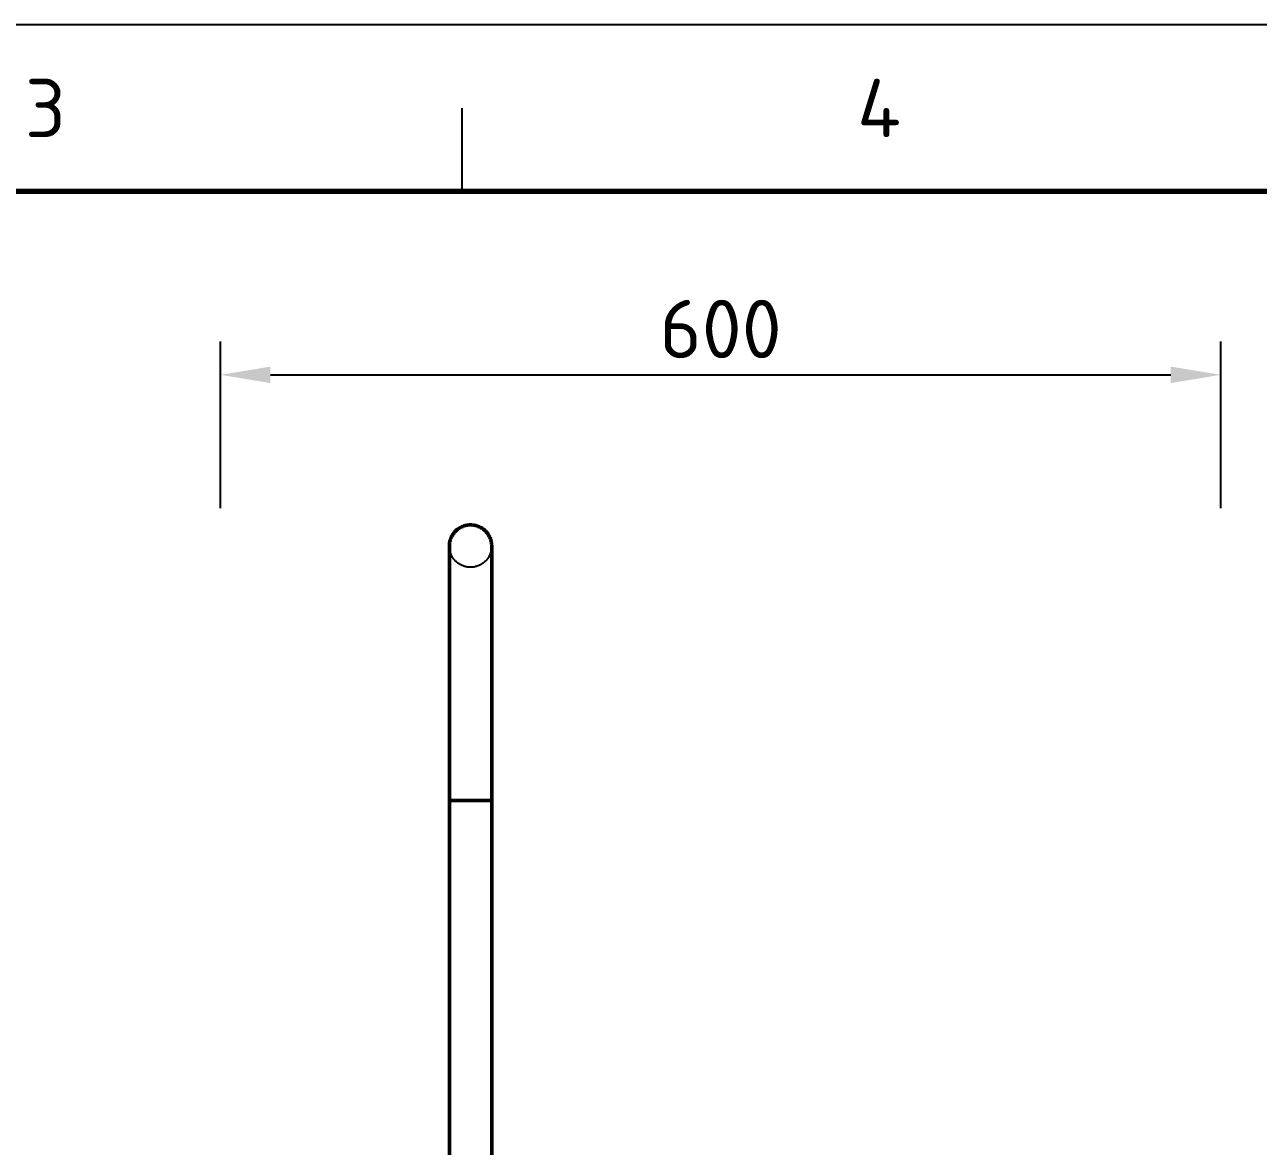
# Model space of a CAD drawing. Header units: millimetres. Extents: x 0 to 420, y 0 to 297.
# Drawn here: x 133.8 to 207.7, y 229.7 to 297 of the extents above; entities that cross this region are included whole.
import ezdxf
from ezdxf.enums import TextEntityAlignment as Align

# ---------------------------------------------------------------- set-up
doc = ezdxf.new("R2010")
doc.units = ezdxf.units.MM
doc.linetypes.add('ISO02-TRAZOS', pattern=[3.75, 3, -0.75])
for name, color, linetype, lineweight in [('01-VISIBLE', 7, 'CONTINUOUS', 50), ('02-OCULTA', 4, 'ISO02-TRAZOS', 25), ('04-COTA', 3, 'CONTINUOUS', 25), ('06-TEXTO', 7, 'CONTINUOUS', 25), ('07-RECUADRO', 7, 'CONTINUOUS', 70), ('08-FINA', 5, 'CONTINUOUS', 25)]:
    doc.layers.add(name, color=color, linetype=linetype, lineweight=lineweight)
doc.styles.add('ISO3098', font='isocpeur.ttf')
doc.dimstyles.new('FLAMA-ISO', dxfattribs={"dimtxt": 3.5, "dimasz": 3, "dimexe": 2, "dimexo": 1, "dimgap": 1, "dimtad": 1, "dimdec": 1, "dimtxsty": 'ISO3098', "dimcen": 2.5, "dimclrd": 3, "dimclre": 3, "dimclrt": 3, "dimazin": 3, "dimtfac": 1, "dimtmove": 0, "dimatfit": 3, "dimlwd": 25, "dimlwe": 25})

msp = doc.modelspace()

# ---------------------------------------------------------------- linework, layer by layer
at = {"layer": '01-VISIBLE'}
for p, q in [((159.23, 182.946), (159.23, 250.48)), ((161.77, 210.105), (161.77, 250.48))]:
    msp.add_line(p, q, dxfattribs=at)
for points in [[(161.77, 265.73), (161.769, 265.78), (161.766, 265.831), (161.761, 265.881), (161.754, 265.931), (161.745, 265.981), (161.734, 266.03), (161.721, 266.079), (161.706, 266.127), (161.689, 266.175), (161.671, 266.222), (161.65, 266.268), (161.628, 266.313), (161.604, 266.358), (161.578, 266.401), (161.55, 266.443), (161.521, 266.485), (161.49, 266.525), (161.458, 266.563), (161.424, 266.601), (161.389, 266.637), (161.352, 266.672), (161.314, 266.705), (161.274, 266.736), (161.234, 266.766), (161.192, 266.795), (161.149, 266.821), (161.105, 266.846), (161.06, 266.869), (161.015, 266.891), (160.968, 266.91), (160.921, 266.928), (160.873, 266.944), (160.824, 266.958), (160.775, 266.97), (160.726, 266.98), (160.676, 266.988), (160.626, 266.994), (160.575, 266.998), (160.525, 267), (160.474, 267), (160.424, 266.998), (160.374, 266.994), (160.323, 266.988), (160.274, 266.98), (160.224, 266.97), (160.175, 266.958), (160.126, 266.944), (160.079, 266.928), (160.031, 266.91), (159.985, 266.891), (159.939, 266.869), (159.894, 266.846), (159.85, 266.821), (159.807, 266.795), (159.765, 266.766), (159.725, 266.736), (159.685, 266.705), (159.647, 266.672), (159.611, 266.637), (159.575, 266.601), (159.541, 266.563), (159.509, 266.525), (159.478, 266.485), (159.449, 266.443), (159.421, 266.401), (159.396, 266.358), (159.372, 266.313), (159.349, 266.268), (159.329, 266.222), (159.31, 266.175), (159.293, 266.127), (159.279, 266.079), (159.266, 266.03), (159.255, 265.981), (159.246, 265.931), (159.239, 265.881), (159.234, 265.831), (159.231, 265.78), (159.23, 265.73)], [(159.23, 250.48), (159.23, 250.53), (159.23, 250.58), (159.23, 250.63), (159.23, 250.68), (159.23, 250.73), (159.23, 250.78), (159.23, 250.83), (159.23, 250.88), (159.23, 250.93), (159.23, 250.98), (159.23, 251.03), (159.23, 251.08), (159.23, 251.13), (159.23, 251.18), (159.23, 251.23), (159.23, 251.28), (159.23, 251.33), (159.23, 251.38), (159.23, 251.43), (159.23, 251.48), (159.23, 251.53), (159.23, 251.58), (159.23, 251.63), (159.23, 251.68), (159.23, 251.73), (159.23, 251.78), (159.23, 251.83), (159.23, 251.88), (159.23, 251.93), (159.23, 251.98), (159.23, 252.03), (159.23, 252.08), (159.23, 252.13), (159.23, 252.18), (159.23, 252.23), (159.23, 252.28), (159.23, 252.33), (159.23, 252.38), (159.23, 252.43), (159.23, 252.48), (159.23, 252.53), (159.23, 252.58), (159.23, 252.63), (159.23, 252.68), (159.23, 252.73), (159.23, 252.78), (159.23, 252.83), (159.23, 252.88), (159.23, 252.93), (159.23, 252.98), (159.23, 253.03), (159.23, 253.08), (159.23, 253.13), (159.23, 253.18), (159.23, 253.23), (159.23, 253.28), (159.23, 253.33), (159.23, 253.38), (159.23, 253.43), (159.23, 253.48), (159.23, 253.53), (159.23, 253.58), (159.23, 253.63), (159.23, 253.68), (159.23, 253.73), (159.23, 253.78), (159.23, 253.83), (159.23, 253.88), (159.23, 253.93), (159.23, 253.98), (159.23, 254.03), (159.23, 254.08), (159.23, 254.13), (159.23, 254.18), (159.23, 254.23), (159.23, 254.28), (159.23, 254.33), (159.23, 254.38), (159.23, 254.43), (159.23, 254.48), (159.23, 254.53), (159.23, 254.58), (159.23, 254.63), (159.23, 254.68), (159.23, 254.73), (159.23, 254.78), (159.23, 254.83), (159.23, 254.88), (159.23, 254.93), (159.23, 254.98), (159.23, 255.03), (159.23, 255.08), (159.23, 255.13), (159.23, 255.18), (159.23, 255.23), (159.23, 255.28), (159.23, 255.33), (159.23, 255.38), (159.23, 255.43), (159.23, 255.48), (159.23, 255.53), (159.23, 255.58), (159.23, 255.63), (159.23, 255.68), (159.23, 255.73), (159.23, 255.78), (159.23, 255.83), (159.23, 255.88), (159.23, 255.93), (159.23, 255.98), (159.23, 256.03), (159.23, 256.08), (159.23, 256.13), (159.23, 256.18), (159.23, 256.23), (159.23, 256.28), (159.23, 256.33), (159.23, 256.38), (159.23, 256.43), (159.23, 256.48), (159.23, 256.53), (159.23, 256.58), (159.23, 256.63), (159.23, 256.68), (159.23, 256.73), (159.23, 256.78), (159.23, 256.83), (159.23, 256.88), (159.23, 256.93), (159.23, 256.98), (159.23, 257.03), (159.23, 257.08), (159.23, 257.13), (159.23, 257.18), (159.23, 257.23), (159.23, 257.28), (159.23, 257.33), (159.23, 257.38), (159.23, 257.43), (159.23, 257.48), (159.23, 257.53), (159.23, 257.58), (159.23, 257.63), (159.23, 257.68), (159.23, 257.73), (159.23, 257.78), (159.23, 257.83), (159.23, 257.88), (159.23, 257.93), (159.23, 257.98), (159.23, 258.03), (159.23, 258.08), (159.23, 258.13), (159.23, 258.18), (159.23, 258.23), (159.23, 258.28), (159.23, 258.33), (159.23, 258.38), (159.23, 258.43), (159.23, 258.48), (159.23, 258.53), (159.23, 258.58), (159.23, 258.63), (159.23, 258.68), (159.23, 258.73), (159.23, 258.78), (159.23, 258.83), (159.23, 258.88), (159.23, 258.93), (159.23, 258.98), (159.23, 259.03), (159.23, 259.08), (159.23, 259.13), (159.23, 259.18), (159.23, 259.23), (159.23, 259.28), (159.23, 259.33), (159.23, 259.38), (159.23, 259.43), (159.23, 259.48), (159.23, 259.53), (159.23, 259.58), (159.23, 259.63), (159.23, 259.68), (159.23, 259.73), (159.23, 259.78), (159.23, 259.83), (159.23, 259.88), (159.23, 259.93), (159.23, 259.98), (159.23, 260.03), (159.23, 260.08), (159.23, 260.13), (159.23, 260.18), (159.23, 260.23), (159.23, 260.28), (159.23, 260.33), (159.23, 260.38), (159.23, 260.43), (159.23, 260.48), (159.23, 260.53), (159.23, 260.58), (159.23, 260.63), (159.23, 260.68), (159.23, 260.73), (159.23, 260.78), (159.23, 260.83), (159.23, 260.88), (159.23, 260.93), (159.23, 260.98), (159.23, 261.03), (159.23, 261.08), (159.23, 261.13), (159.23, 261.18), (159.23, 261.23), (159.23, 261.28), (159.23, 261.33), (159.23, 261.38), (159.23, 261.43), (159.23, 261.48), (159.23, 261.53), (159.23, 261.58), (159.23, 261.63), (159.23, 261.68), (159.23, 261.73), (159.23, 261.78), (159.23, 261.83), (159.23, 261.88), (159.23, 261.93), (159.23, 261.98), (159.23, 262.03), (159.23, 262.08), (159.23, 262.13), (159.23, 262.18), (159.23, 262.23), (159.23, 262.28), (159.23, 262.33), (159.23, 262.38), (159.23, 262.43), (159.23, 262.48), (159.23, 262.53), (159.23, 262.58), (159.23, 262.63), (159.23, 262.68), (159.23, 262.73), (159.23, 262.78), (159.23, 262.83), (159.23, 262.88), (159.23, 262.93), (159.23, 262.98), (159.23, 263.03), (159.23, 263.08), (159.23, 263.13), (159.23, 263.18), (159.23, 263.23), (159.23, 263.28), (159.23, 263.33), (159.23, 263.38), (159.23, 263.43), (159.23, 263.48), (159.23, 263.53), (159.23, 263.58), (159.23, 263.63), (159.23, 263.68), (159.23, 263.73), (159.23, 263.78), (159.23, 263.83), (159.23, 263.88), (159.23, 263.93), (159.23, 263.98), (159.23, 264.03), (159.23, 264.08), (159.23, 264.13), (159.23, 264.18), (159.23, 264.23), (159.23, 264.28), (159.23, 264.33), (159.23, 264.38), (159.23, 264.43), (159.23, 264.48), (159.23, 264.53), (159.23, 264.58), (159.23, 264.63), (159.23, 264.68), (159.23, 264.73), (159.23, 264.78), (159.23, 264.83), (159.23, 264.88), (159.23, 264.93), (159.23, 264.98), (159.23, 265.03), (159.23, 265.08), (159.23, 265.13), (159.23, 265.18), (159.23, 265.23), (159.23, 265.28), (159.23, 265.33), (159.23, 265.38), (159.23, 265.43), (159.23, 265.48), (159.23, 265.53), (159.23, 265.58), (159.23, 265.63), (159.23, 265.68), (159.23, 265.73)], [(161.77, 250.48), (161.77, 250.53), (161.77, 250.58), (161.77, 250.63), (161.77, 250.68), (161.77, 250.73), (161.77, 250.78), (161.77, 250.83), (161.77, 250.88), (161.77, 250.93), (161.77, 250.98), (161.77, 251.03), (161.77, 251.08), (161.77, 251.13), (161.77, 251.18), (161.77, 251.23), (161.77, 251.28), (161.77, 251.33), (161.77, 251.38), (161.77, 251.43), (161.77, 251.48), (161.77, 251.53), (161.77, 251.58), (161.77, 251.63), (161.77, 251.68), (161.77, 251.73), (161.77, 251.78), (161.77, 251.83), (161.77, 251.88), (161.77, 251.93), (161.77, 251.98), (161.77, 252.03), (161.77, 252.08), (161.77, 252.13), (161.77, 252.18), (161.77, 252.23), (161.77, 252.28), (161.77, 252.33), (161.77, 252.38), (161.77, 252.43), (161.77, 252.48), (161.77, 252.53), (161.77, 252.58), (161.77, 252.63), (161.77, 252.68), (161.77, 252.73), (161.77, 252.78), (161.77, 252.83), (161.77, 252.88), (161.77, 252.93), (161.77, 252.98), (161.77, 253.03), (161.77, 253.08), (161.77, 253.13), (161.77, 253.18), (161.77, 253.23), (161.77, 253.28), (161.77, 253.33), (161.77, 253.38), (161.77, 253.43), (161.77, 253.48), (161.77, 253.53), (161.77, 253.58), (161.77, 253.63), (161.77, 253.68), (161.77, 253.73), (161.77, 253.78), (161.77, 253.83), (161.77, 253.88), (161.77, 253.93), (161.77, 253.98), (161.77, 254.03), (161.77, 254.08), (161.77, 254.13), (161.77, 254.18), (161.77, 254.23), (161.77, 254.28), (161.77, 254.33), (161.77, 254.38), (161.77, 254.43), (161.77, 254.48), (161.77, 254.53), (161.77, 254.58), (161.77, 254.63), (161.77, 254.68), (161.77, 254.73), (161.77, 254.78), (161.77, 254.83), (161.77, 254.88), (161.77, 254.93), (161.77, 254.98), (161.77, 255.03), (161.77, 255.08), (161.77, 255.13), (161.77, 255.18), (161.77, 255.23), (161.77, 255.28), (161.77, 255.33), (161.77, 255.38), (161.77, 255.43), (161.77, 255.48), (161.77, 255.53), (161.77, 255.58), (161.77, 255.63), (161.77, 255.68), (161.77, 255.73), (161.77, 255.78), (161.77, 255.83), (161.77, 255.88), (161.77, 255.93), (161.77, 255.98), (161.77, 256.03), (161.77, 256.08), (161.77, 256.13), (161.77, 256.18), (161.77, 256.23), (161.77, 256.28), (161.77, 256.33), (161.77, 256.38), (161.77, 256.43), (161.77, 256.48), (161.77, 256.53), (161.77, 256.58), (161.77, 256.63), (161.77, 256.68), (161.77, 256.73), (161.77, 256.78), (161.77, 256.83), (161.77, 256.88), (161.77, 256.93), (161.77, 256.98), (161.77, 257.03), (161.77, 257.08), (161.77, 257.13), (161.77, 257.18), (161.77, 257.23), (161.77, 257.28), (161.77, 257.33), (161.77, 257.38), (161.77, 257.43), (161.77, 257.48), (161.77, 257.53), (161.77, 257.58), (161.77, 257.63), (161.77, 257.68), (161.77, 257.73), (161.77, 257.78), (161.77, 257.83), (161.77, 257.88), (161.77, 257.93), (161.77, 257.98), (161.77, 258.03), (161.77, 258.08), (161.77, 258.13), (161.77, 258.18), (161.77, 258.23), (161.77, 258.28), (161.77, 258.33), (161.77, 258.38), (161.77, 258.43), (161.77, 258.48), (161.77, 258.53), (161.77, 258.58), (161.77, 258.63), (161.77, 258.68), (161.77, 258.73), (161.77, 258.78), (161.77, 258.83), (161.77, 258.88), (161.77, 258.93), (161.77, 258.98), (161.77, 259.03), (161.77, 259.08), (161.77, 259.13), (161.77, 259.18), (161.77, 259.23), (161.77, 259.28), (161.77, 259.33), (161.77, 259.38), (161.77, 259.43), (161.77, 259.48), (161.77, 259.53), (161.77, 259.58), (161.77, 259.63), (161.77, 259.68), (161.77, 259.73), (161.77, 259.78), (161.77, 259.83), (161.77, 259.88), (161.77, 259.93), (161.77, 259.98), (161.77, 260.03), (161.77, 260.08), (161.77, 260.13), (161.77, 260.18), (161.77, 260.23), (161.77, 260.28), (161.77, 260.33), (161.77, 260.38), (161.77, 260.43), (161.77, 260.48), (161.77, 260.53), (161.77, 260.58), (161.77, 260.63), (161.77, 260.68), (161.77, 260.73), (161.77, 260.78), (161.77, 260.83), (161.77, 260.88), (161.77, 260.93), (161.77, 260.98), (161.77, 261.03), (161.77, 261.08), (161.77, 261.13), (161.77, 261.18), (161.77, 261.23), (161.77, 261.28), (161.77, 261.33), (161.77, 261.38), (161.77, 261.43), (161.77, 261.48), (161.77, 261.53), (161.77, 261.58), (161.77, 261.63), (161.77, 261.68), (161.77, 261.73), (161.77, 261.78), (161.77, 261.83), (161.77, 261.88), (161.77, 261.93), (161.77, 261.98), (161.77, 262.03), (161.77, 262.08), (161.77, 262.13), (161.77, 262.18), (161.77, 262.23), (161.77, 262.28), (161.77, 262.33), (161.77, 262.38), (161.77, 262.43), (161.77, 262.48), (161.77, 262.53), (161.77, 262.58), (161.77, 262.63), (161.77, 262.68), (161.77, 262.73), (161.77, 262.78), (161.77, 262.83), (161.77, 262.88), (161.77, 262.93), (161.77, 262.98), (161.77, 263.03), (161.77, 263.08), (161.77, 263.13), (161.77, 263.18), (161.77, 263.23), (161.77, 263.28), (161.77, 263.33), (161.77, 263.38), (161.77, 263.43), (161.77, 263.48), (161.77, 263.53), (161.77, 263.58), (161.77, 263.63), (161.77, 263.68), (161.77, 263.73), (161.77, 263.78), (161.77, 263.83), (161.77, 263.88), (161.77, 263.93), (161.77, 263.98), (161.77, 264.03), (161.77, 264.08), (161.77, 264.13), (161.77, 264.18), (161.77, 264.23), (161.77, 264.28), (161.77, 264.33), (161.77, 264.38), (161.77, 264.43), (161.77, 264.48), (161.77, 264.53), (161.77, 264.58), (161.77, 264.63), (161.77, 264.68), (161.77, 264.73), (161.77, 264.78), (161.77, 264.83), (161.77, 264.88), (161.77, 264.93), (161.77, 264.98), (161.77, 265.03), (161.77, 265.08), (161.77, 265.13), (161.77, 265.18), (161.77, 265.23), (161.77, 265.28), (161.77, 265.33), (161.77, 265.38), (161.77, 265.43), (161.77, 265.48), (161.77, 265.53), (161.77, 265.58), (161.77, 265.63), (161.77, 265.68), (161.77, 265.73)], [(159.23, 250.48), (159.28, 250.48), (159.331, 250.48), (159.382, 250.48), (159.433, 250.48), (159.484, 250.48), (159.534, 250.48), (159.585, 250.48), (159.636, 250.48), (159.687, 250.48), (159.738, 250.48), (159.788, 250.48), (159.839, 250.48), (159.89, 250.48), (159.941, 250.48), (159.992, 250.48), (160.042, 250.48), (160.093, 250.48), (160.144, 250.48), (160.195, 250.48), (160.246, 250.48), (160.296, 250.48), (160.347, 250.48), (160.398, 250.48), (160.449, 250.48), (160.5, 250.48), (160.55, 250.48), (160.601, 250.48), (160.652, 250.48), (160.703, 250.48), (160.754, 250.48), (160.804, 250.48), (160.855, 250.48), (160.906, 250.48), (160.957, 250.48), (161.008, 250.48), (161.058, 250.48), (161.109, 250.48), (161.16, 250.48), (161.211, 250.48), (161.262, 250.48), (161.312, 250.48), (161.363, 250.48), (161.414, 250.48), (161.465, 250.48), (161.516, 250.48), (161.566, 250.48), (161.617, 250.48), (161.668, 250.48), (161.719, 250.48), (161.77, 250.48)]]:
    msp.add_lwpolyline(points, dxfattribs=at)
at = {"layer": '02-OCULTA'}
for p, q in [((159.23, 171), (159.23, 250.48)), ((161.77, 171), (161.77, 250.48))]:
    msp.add_line(p, q, dxfattribs=at)
for points in [[(160.5, 264.46), (160.449, 264.461), (160.397, 264.464), (160.347, 264.469), (160.296, 264.476), (160.246, 264.486), (160.196, 264.497), (160.146, 264.51), (160.097, 264.525), (160.049, 264.543), (160.002, 264.562), (159.955, 264.583), (159.909, 264.605), (159.865, 264.63), (159.821, 264.657), (159.778, 264.685), (159.737, 264.715), (159.696, 264.746), (159.658, 264.779), (159.62, 264.814), (159.584, 264.85), (159.549, 264.888), (159.516, 264.927), (159.484, 264.967), (159.454, 265.009), (159.426, 265.051), (159.4, 265.095), (159.375, 265.14), (159.352, 265.186), (159.331, 265.232), (159.312, 265.28), (159.295, 265.328), (159.28, 265.377), (159.267, 265.426), (159.255, 265.476), (159.246, 265.526), (159.239, 265.577), (159.234, 265.628), (159.231, 265.679), (159.23, 265.73)], [(159.23, 250.48), (159.23, 250.53), (159.23, 250.58), (159.23, 250.63), (159.23, 250.68), (159.23, 250.73), (159.23, 250.78), (159.23, 250.83), (159.23, 250.88), (159.23, 250.93), (159.23, 250.98), (159.23, 251.03), (159.23, 251.08), (159.23, 251.13), (159.23, 251.18), (159.23, 251.23), (159.23, 251.28), (159.23, 251.33), (159.23, 251.38), (159.23, 251.43), (159.23, 251.48), (159.23, 251.53), (159.23, 251.58), (159.23, 251.63), (159.23, 251.68), (159.23, 251.73), (159.23, 251.78), (159.23, 251.83), (159.23, 251.88), (159.23, 251.93), (159.23, 251.98), (159.23, 252.03), (159.23, 252.08), (159.23, 252.13), (159.23, 252.18), (159.23, 252.23), (159.23, 252.28), (159.23, 252.33), (159.23, 252.38), (159.23, 252.43), (159.23, 252.48), (159.23, 252.53), (159.23, 252.58), (159.23, 252.63), (159.23, 252.68), (159.23, 252.73), (159.23, 252.78), (159.23, 252.83), (159.23, 252.88), (159.23, 252.93), (159.23, 252.98), (159.23, 253.03), (159.23, 253.08), (159.23, 253.13), (159.23, 253.18), (159.23, 253.23), (159.23, 253.28), (159.23, 253.33), (159.23, 253.38), (159.23, 253.43), (159.23, 253.48), (159.23, 253.53), (159.23, 253.58), (159.23, 253.63), (159.23, 253.68), (159.23, 253.73), (159.23, 253.78), (159.23, 253.83), (159.23, 253.88), (159.23, 253.93), (159.23, 253.98), (159.23, 254.03), (159.23, 254.08), (159.23, 254.13), (159.23, 254.18), (159.23, 254.23), (159.23, 254.28), (159.23, 254.33), (159.23, 254.38), (159.23, 254.43), (159.23, 254.48), (159.23, 254.53), (159.23, 254.58), (159.23, 254.63), (159.23, 254.68), (159.23, 254.73), (159.23, 254.78), (159.23, 254.83), (159.23, 254.88), (159.23, 254.93), (159.23, 254.98), (159.23, 255.03), (159.23, 255.08), (159.23, 255.13), (159.23, 255.18), (159.23, 255.23), (159.23, 255.28), (159.23, 255.33), (159.23, 255.38), (159.23, 255.43), (159.23, 255.48), (159.23, 255.53), (159.23, 255.58), (159.23, 255.63), (159.23, 255.68), (159.23, 255.73), (159.23, 255.78), (159.23, 255.83), (159.23, 255.88), (159.23, 255.93), (159.23, 255.98), (159.23, 256.03), (159.23, 256.08), (159.23, 256.13), (159.23, 256.18), (159.23, 256.23), (159.23, 256.28), (159.23, 256.33), (159.23, 256.38), (159.23, 256.43), (159.23, 256.48), (159.23, 256.53), (159.23, 256.58), (159.23, 256.63), (159.23, 256.68), (159.23, 256.73), (159.23, 256.78), (159.23, 256.83), (159.23, 256.88), (159.23, 256.93), (159.23, 256.98), (159.23, 257.03), (159.23, 257.08), (159.23, 257.13), (159.23, 257.18), (159.23, 257.23), (159.23, 257.28), (159.23, 257.33), (159.23, 257.38), (159.23, 257.43), (159.23, 257.48), (159.23, 257.53), (159.23, 257.58), (159.23, 257.63), (159.23, 257.68), (159.23, 257.73), (159.23, 257.78), (159.23, 257.83), (159.23, 257.88), (159.23, 257.93), (159.23, 257.98), (159.23, 258.03), (159.23, 258.08), (159.23, 258.13), (159.23, 258.18), (159.23, 258.23), (159.23, 258.28), (159.23, 258.33), (159.23, 258.38), (159.23, 258.43), (159.23, 258.48), (159.23, 258.53), (159.23, 258.58), (159.23, 258.63), (159.23, 258.68), (159.23, 258.73), (159.23, 258.78), (159.23, 258.83), (159.23, 258.88), (159.23, 258.93), (159.23, 258.98), (159.23, 259.03), (159.23, 259.08), (159.23, 259.13), (159.23, 259.18), (159.23, 259.23), (159.23, 259.28), (159.23, 259.33), (159.23, 259.38), (159.23, 259.43), (159.23, 259.48), (159.23, 259.53), (159.23, 259.58), (159.23, 259.63), (159.23, 259.68), (159.23, 259.73), (159.23, 259.78), (159.23, 259.83), (159.23, 259.88), (159.23, 259.93), (159.23, 259.98), (159.23, 260.03), (159.23, 260.08), (159.23, 260.13), (159.23, 260.18), (159.23, 260.23), (159.23, 260.28), (159.23, 260.33), (159.23, 260.38), (159.23, 260.43), (159.23, 260.48), (159.23, 260.53), (159.23, 260.58), (159.23, 260.63), (159.23, 260.68), (159.23, 260.73), (159.23, 260.78), (159.23, 260.83), (159.23, 260.88), (159.23, 260.93), (159.23, 260.98), (159.23, 261.03), (159.23, 261.08), (159.23, 261.13), (159.23, 261.18), (159.23, 261.23), (159.23, 261.28), (159.23, 261.33), (159.23, 261.38), (159.23, 261.43), (159.23, 261.48), (159.23, 261.53), (159.23, 261.58), (159.23, 261.63), (159.23, 261.68), (159.23, 261.73), (159.23, 261.78), (159.23, 261.83), (159.23, 261.88), (159.23, 261.93), (159.23, 261.98), (159.23, 262.03), (159.23, 262.08), (159.23, 262.13), (159.23, 262.18), (159.23, 262.23), (159.23, 262.28), (159.23, 262.33), (159.23, 262.38), (159.23, 262.43), (159.23, 262.48), (159.23, 262.53), (159.23, 262.58), (159.23, 262.63), (159.23, 262.68), (159.23, 262.73), (159.23, 262.78), (159.23, 262.83), (159.23, 262.88), (159.23, 262.93), (159.23, 262.98), (159.23, 263.03), (159.23, 263.08), (159.23, 263.13), (159.23, 263.18), (159.23, 263.23), (159.23, 263.28), (159.23, 263.33), (159.23, 263.38), (159.23, 263.43), (159.23, 263.48), (159.23, 263.53), (159.23, 263.58), (159.23, 263.63), (159.23, 263.68), (159.23, 263.73), (159.23, 263.78), (159.23, 263.83), (159.23, 263.88), (159.23, 263.93), (159.23, 263.98), (159.23, 264.03), (159.23, 264.08), (159.23, 264.13), (159.23, 264.18), (159.23, 264.23), (159.23, 264.28), (159.23, 264.33), (159.23, 264.38), (159.23, 264.43), (159.23, 264.48), (159.23, 264.53), (159.23, 264.58), (159.23, 264.63), (159.23, 264.68), (159.23, 264.73), (159.23, 264.78), (159.23, 264.83), (159.23, 264.88), (159.23, 264.93), (159.23, 264.98), (159.23, 265.03), (159.23, 265.08), (159.23, 265.13), (159.23, 265.18), (159.23, 265.23), (159.23, 265.28), (159.23, 265.33), (159.23, 265.38), (159.23, 265.43), (159.23, 265.48), (159.23, 265.53), (159.23, 265.58), (159.23, 265.63), (159.23, 265.68), (159.23, 265.73)], [(161.77, 265.73), (161.769, 265.679), (161.766, 265.628), (161.76, 265.577), (161.753, 265.526), (161.744, 265.476), (161.733, 265.426), (161.72, 265.377), (161.704, 265.328), (161.687, 265.28), (161.668, 265.232), (161.647, 265.186), (161.624, 265.14), (161.6, 265.095), (161.573, 265.051), (161.545, 265.009), (161.515, 264.967), (161.483, 264.927), (161.45, 264.888), (161.416, 264.85), (161.379, 264.814), (161.342, 264.779), (161.303, 264.746), (161.263, 264.715), (161.221, 264.685), (161.178, 264.657), (161.135, 264.63), (161.09, 264.605), (161.044, 264.583), (160.997, 264.562), (160.95, 264.543), (160.902, 264.525), (160.853, 264.51), (160.804, 264.497), (160.754, 264.486), (160.703, 264.476), (160.653, 264.469), (160.602, 264.464), (160.551, 264.461), (160.5, 264.46)], [(161.77, 250.48), (161.77, 250.53), (161.77, 250.58), (161.77, 250.63), (161.77, 250.68), (161.77, 250.73), (161.77, 250.78), (161.77, 250.83), (161.77, 250.88), (161.77, 250.93), (161.77, 250.98), (161.77, 251.03), (161.77, 251.08), (161.77, 251.13), (161.77, 251.18), (161.77, 251.23), (161.77, 251.28), (161.77, 251.33), (161.77, 251.38), (161.77, 251.43), (161.77, 251.48), (161.77, 251.53), (161.77, 251.58), (161.77, 251.63), (161.77, 251.68), (161.77, 251.73), (161.77, 251.78), (161.77, 251.83), (161.77, 251.88), (161.77, 251.93), (161.77, 251.98), (161.77, 252.03), (161.77, 252.08), (161.77, 252.13), (161.77, 252.18), (161.77, 252.23), (161.77, 252.28), (161.77, 252.33), (161.77, 252.38), (161.77, 252.43), (161.77, 252.48), (161.77, 252.53), (161.77, 252.58), (161.77, 252.63), (161.77, 252.68), (161.77, 252.73), (161.77, 252.78), (161.77, 252.83), (161.77, 252.88), (161.77, 252.93), (161.77, 252.98), (161.77, 253.03), (161.77, 253.08), (161.77, 253.13), (161.77, 253.18), (161.77, 253.23), (161.77, 253.28), (161.77, 253.33), (161.77, 253.38), (161.77, 253.43), (161.77, 253.48), (161.77, 253.53), (161.77, 253.58), (161.77, 253.63), (161.77, 253.68), (161.77, 253.73), (161.77, 253.78), (161.77, 253.83), (161.77, 253.88), (161.77, 253.93), (161.77, 253.98), (161.77, 254.03), (161.77, 254.08), (161.77, 254.13), (161.77, 254.18), (161.77, 254.23), (161.77, 254.28), (161.77, 254.33), (161.77, 254.38), (161.77, 254.43), (161.77, 254.48), (161.77, 254.53), (161.77, 254.58), (161.77, 254.63), (161.77, 254.68), (161.77, 254.73), (161.77, 254.78), (161.77, 254.83), (161.77, 254.88), (161.77, 254.93), (161.77, 254.98), (161.77, 255.03), (161.77, 255.08), (161.77, 255.13), (161.77, 255.18), (161.77, 255.23), (161.77, 255.28), (161.77, 255.33), (161.77, 255.38), (161.77, 255.43), (161.77, 255.48), (161.77, 255.53), (161.77, 255.58), (161.77, 255.63), (161.77, 255.68), (161.77, 255.73), (161.77, 255.78), (161.77, 255.83), (161.77, 255.88), (161.77, 255.93), (161.77, 255.98), (161.77, 256.03), (161.77, 256.08), (161.77, 256.13), (161.77, 256.18), (161.77, 256.23), (161.77, 256.28), (161.77, 256.33), (161.77, 256.38), (161.77, 256.43), (161.77, 256.48), (161.77, 256.53), (161.77, 256.58), (161.77, 256.63), (161.77, 256.68), (161.77, 256.73), (161.77, 256.78), (161.77, 256.83), (161.77, 256.88), (161.77, 256.93), (161.77, 256.98), (161.77, 257.03), (161.77, 257.08), (161.77, 257.13), (161.77, 257.18), (161.77, 257.23), (161.77, 257.28), (161.77, 257.33), (161.77, 257.38), (161.77, 257.43), (161.77, 257.48), (161.77, 257.53), (161.77, 257.58), (161.77, 257.63), (161.77, 257.68), (161.77, 257.73), (161.77, 257.78), (161.77, 257.83), (161.77, 257.88), (161.77, 257.93), (161.77, 257.98), (161.77, 258.03), (161.77, 258.08), (161.77, 258.13), (161.77, 258.18), (161.77, 258.23), (161.77, 258.28), (161.77, 258.33), (161.77, 258.38), (161.77, 258.43), (161.77, 258.48), (161.77, 258.53), (161.77, 258.58), (161.77, 258.63), (161.77, 258.68), (161.77, 258.73), (161.77, 258.78), (161.77, 258.83), (161.77, 258.88), (161.77, 258.93), (161.77, 258.98), (161.77, 259.03), (161.77, 259.08), (161.77, 259.13), (161.77, 259.18), (161.77, 259.23), (161.77, 259.28), (161.77, 259.33), (161.77, 259.38), (161.77, 259.43), (161.77, 259.48), (161.77, 259.53), (161.77, 259.58), (161.77, 259.63), (161.77, 259.68), (161.77, 259.73), (161.77, 259.78), (161.77, 259.83), (161.77, 259.88), (161.77, 259.93), (161.77, 259.98), (161.77, 260.03), (161.77, 260.08), (161.77, 260.13), (161.77, 260.18), (161.77, 260.23), (161.77, 260.28), (161.77, 260.33), (161.77, 260.38), (161.77, 260.43), (161.77, 260.48), (161.77, 260.53), (161.77, 260.58), (161.77, 260.63), (161.77, 260.68), (161.77, 260.73), (161.77, 260.78), (161.77, 260.83), (161.77, 260.88), (161.77, 260.93), (161.77, 260.98), (161.77, 261.03), (161.77, 261.08), (161.77, 261.13), (161.77, 261.18), (161.77, 261.23), (161.77, 261.28), (161.77, 261.33), (161.77, 261.38), (161.77, 261.43), (161.77, 261.48), (161.77, 261.53), (161.77, 261.58), (161.77, 261.63), (161.77, 261.68), (161.77, 261.73), (161.77, 261.78), (161.77, 261.83), (161.77, 261.88), (161.77, 261.93), (161.77, 261.98), (161.77, 262.03), (161.77, 262.08), (161.77, 262.13), (161.77, 262.18), (161.77, 262.23), (161.77, 262.28), (161.77, 262.33), (161.77, 262.38), (161.77, 262.43), (161.77, 262.48), (161.77, 262.53), (161.77, 262.58), (161.77, 262.63), (161.77, 262.68), (161.77, 262.73), (161.77, 262.78), (161.77, 262.83), (161.77, 262.88), (161.77, 262.93), (161.77, 262.98), (161.77, 263.03), (161.77, 263.08), (161.77, 263.13), (161.77, 263.18), (161.77, 263.23), (161.77, 263.28), (161.77, 263.33), (161.77, 263.38), (161.77, 263.43), (161.77, 263.48), (161.77, 263.53), (161.77, 263.58), (161.77, 263.63), (161.77, 263.68), (161.77, 263.73), (161.77, 263.78), (161.77, 263.83), (161.77, 263.88), (161.77, 263.93), (161.77, 263.98), (161.77, 264.03), (161.77, 264.08), (161.77, 264.13), (161.77, 264.18), (161.77, 264.23), (161.77, 264.28), (161.77, 264.33), (161.77, 264.38), (161.77, 264.43), (161.77, 264.48), (161.77, 264.53), (161.77, 264.58), (161.77, 264.63), (161.77, 264.68), (161.77, 264.73), (161.77, 264.78), (161.77, 264.83), (161.77, 264.88), (161.77, 264.93), (161.77, 264.98), (161.77, 265.03), (161.77, 265.08), (161.77, 265.13), (161.77, 265.18), (161.77, 265.23), (161.77, 265.28), (161.77, 265.33), (161.77, 265.38), (161.77, 265.43), (161.77, 265.48), (161.77, 265.53), (161.77, 265.58), (161.77, 265.63), (161.77, 265.68), (161.77, 265.73)], [(160.5, 250.48), (160.449, 250.48), (160.398, 250.48), (160.347, 250.48), (160.296, 250.48), (160.246, 250.48), (160.195, 250.48), (160.144, 250.48), (160.093, 250.48), (160.042, 250.48), (159.992, 250.48), (159.941, 250.48), (159.89, 250.48), (159.839, 250.48), (159.788, 250.48), (159.738, 250.48), (159.687, 250.48), (159.636, 250.48), (159.585, 250.48), (159.534, 250.48), (159.484, 250.48), (159.433, 250.48), (159.382, 250.48), (159.331, 250.48), (159.28, 250.48), (159.23, 250.48)], [(160.5, 250.48), (160.449, 250.48), (160.398, 250.48), (160.347, 250.48), (160.296, 250.48), (160.246, 250.48), (160.195, 250.48), (160.144, 250.48), (160.093, 250.48), (160.042, 250.48), (159.992, 250.48), (159.941, 250.48), (159.89, 250.48), (159.839, 250.48), (159.788, 250.48), (159.738, 250.48), (159.687, 250.48), (159.636, 250.48), (159.585, 250.48), (159.534, 250.48), (159.484, 250.48), (159.433, 250.48), (159.382, 250.48), (159.331, 250.48), (159.28, 250.48), (159.23, 250.48)], [(159.23, 250.48), (159.28, 250.48), (159.331, 250.48), (159.382, 250.48), (159.433, 250.48), (159.484, 250.48), (159.534, 250.48), (159.585, 250.48), (159.636, 250.48), (159.687, 250.48), (159.738, 250.48), (159.788, 250.48), (159.839, 250.48), (159.89, 250.48), (159.941, 250.48), (159.992, 250.48), (160.042, 250.48), (160.093, 250.48), (160.144, 250.48), (160.195, 250.48), (160.246, 250.48), (160.296, 250.48), (160.347, 250.48), (160.398, 250.48), (160.449, 250.48), (160.5, 250.48)], [(161.77, 250.48), (161.719, 250.48), (161.668, 250.48), (161.617, 250.48), (161.566, 250.48), (161.516, 250.48), (161.465, 250.48), (161.414, 250.48), (161.363, 250.48), (161.312, 250.48), (161.262, 250.48), (161.211, 250.48), (161.16, 250.48), (161.109, 250.48), (161.058, 250.48), (161.008, 250.48), (160.957, 250.48), (160.906, 250.48), (160.855, 250.48), (160.804, 250.48), (160.754, 250.48), (160.703, 250.48), (160.652, 250.48), (160.601, 250.48), (160.55, 250.48), (160.5, 250.48)], [(160.5, 250.48), (160.55, 250.48), (160.601, 250.48), (160.652, 250.48), (160.703, 250.48), (160.754, 250.48), (160.804, 250.48), (160.855, 250.48), (160.906, 250.48), (160.957, 250.48), (161.008, 250.48), (161.058, 250.48), (161.109, 250.48), (161.16, 250.48), (161.211, 250.48), (161.262, 250.48), (161.312, 250.48), (161.363, 250.48), (161.414, 250.48), (161.465, 250.48), (161.516, 250.48), (161.566, 250.48), (161.617, 250.48), (161.668, 250.48), (161.719, 250.48), (161.77, 250.48)], [(161.77, 250.48), (161.719, 250.48), (161.668, 250.48), (161.617, 250.48), (161.566, 250.48), (161.516, 250.48), (161.465, 250.48), (161.414, 250.48), (161.363, 250.48), (161.312, 250.48), (161.262, 250.48), (161.211, 250.48), (161.16, 250.48), (161.109, 250.48), (161.058, 250.48), (161.008, 250.48), (160.957, 250.48), (160.906, 250.48), (160.855, 250.48), (160.804, 250.48), (160.754, 250.48), (160.703, 250.48), (160.652, 250.48), (160.601, 250.48), (160.55, 250.48), (160.5, 250.48)]]:
    msp.add_lwpolyline(points, dxfattribs=at)
at = {"layer": '07-RECUADRO'}
msp.add_lwpolyline([(20, 10), (410, 10), (410, 287), (20, 287)], close=True, dxfattribs=at)
at = {"layer": '08-FINA'}
msp.add_line((160, 287), (160, 292), dxfattribs=at)
msp.add_lwpolyline([(0, 0), (420, 0), (420, 297), (0, 297)], close=True, dxfattribs=at)

# ---------------------------------------------------------------- texts
at = {"layer": '06-TEXTO', "style": 'ISO3098'}
for s, p in [('3', (135, 292)), ('4', (185, 292))]:
    msp.add_text(s, height=3.5, dxfattribs=at).set_placement(p, align=Align.MIDDLE_CENTER)

# ---------------------------------------------------------------- dimensions: what is measured, and where the dimension line sits
at = {"layer": '04-COTA'}
msp.add_linear_dim(base=(145.5, 276), p1=(145.5, 267), p2=(205.5, 267), dimstyle='FLAMA-ISO', override={"dimlfac": 10}, dxfattribs=at).render()

doc.saveas('drawing.dxf')
